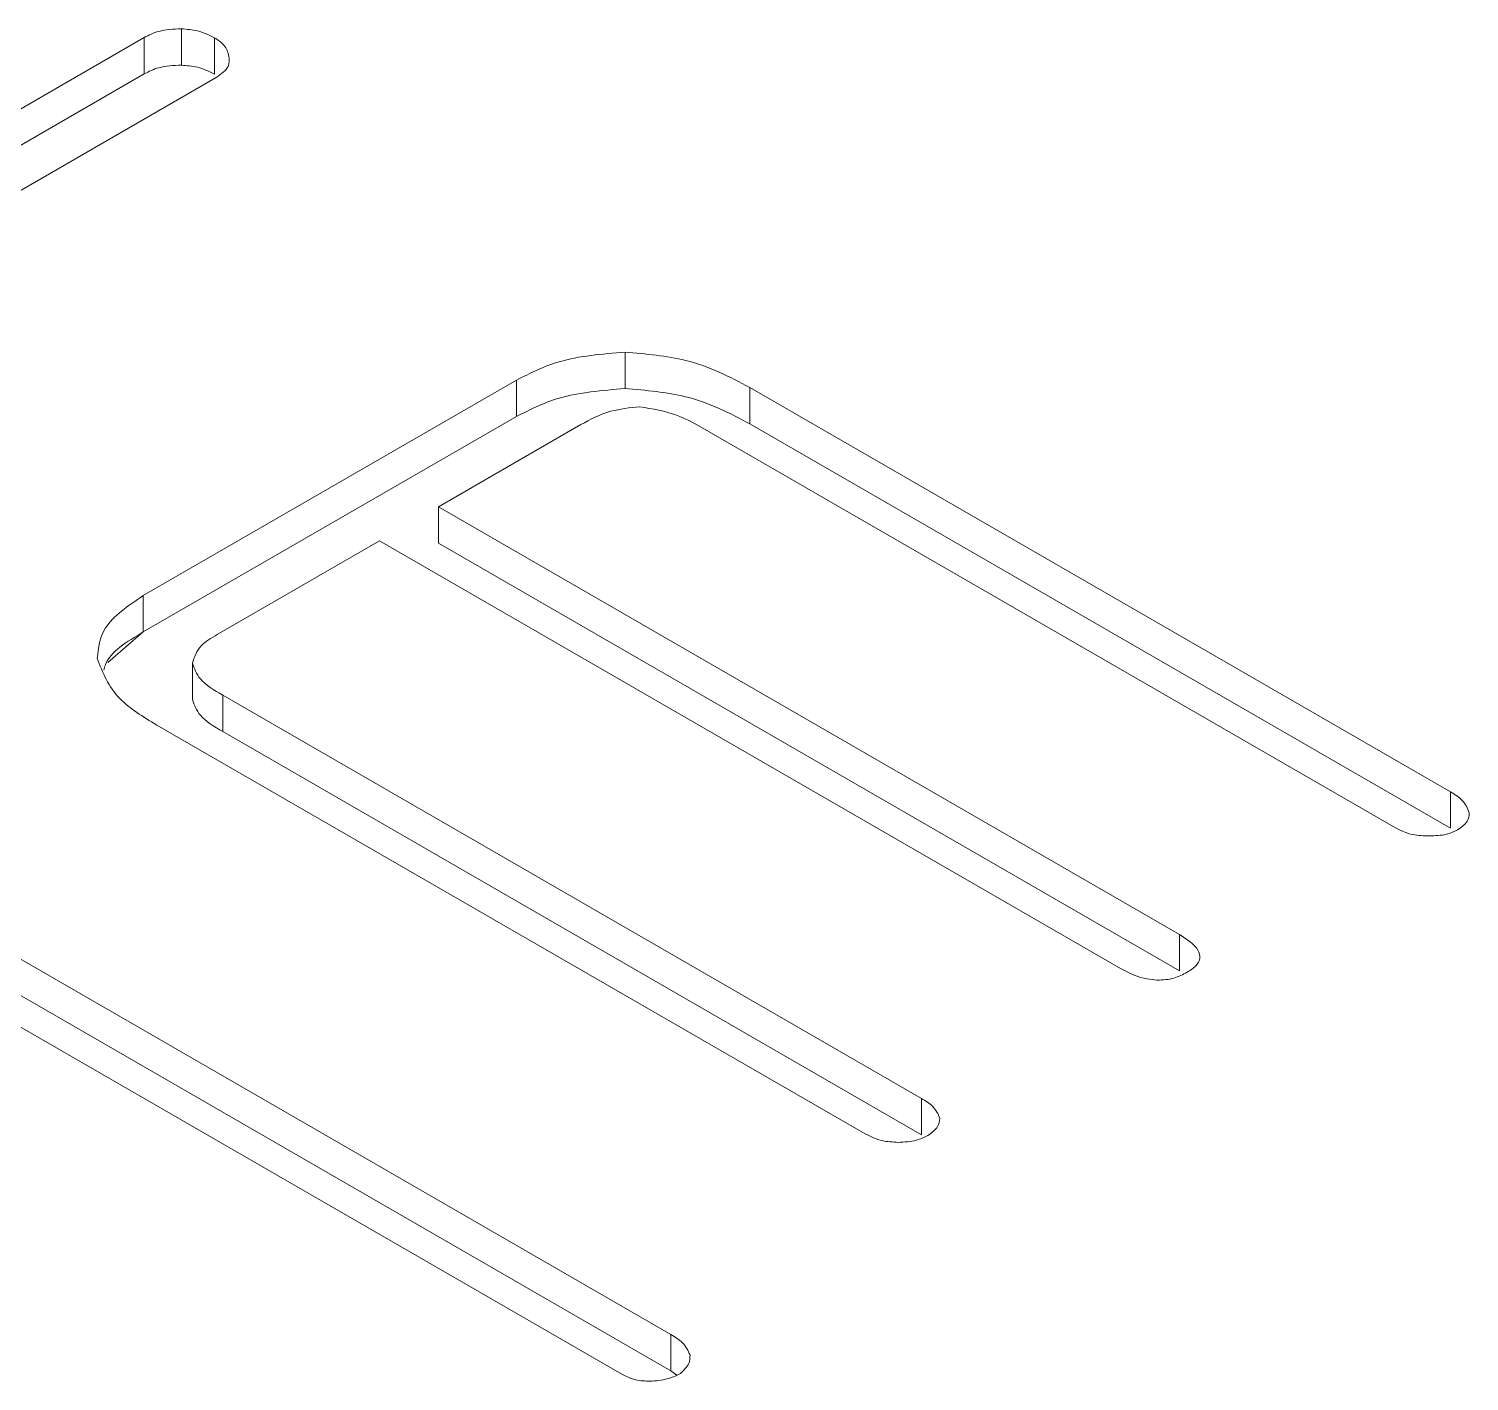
# Model space of a CAD drawing. Header units: millimetres. Extents: x 169 to 14583, y -399 to 10804.
# Drawn here: x 11646.11 to 11655.8, y 7131.92 to 7141.03 of the extents above; entities that cross this region are included whole.
import ezdxf

# ---------------------------------------------------------------- set-up
doc = ezdxf.new("R2010")
doc.units = ezdxf.units.MM
doc.header["$LTSCALE"] = 35

msp = doc.modelspace()

# ---------------------------------------------------------------- linework, layer by layer
at = {"color": 7, "linetype": 'Continuous', "lineweight": 18}
for p, q in [((11646.8842, 7140.9679), (11643.0266, 7138.741)), ((11646.8842, 7140.7229), (11646.8842, 7140.9679)), ((11647.1345, 7140.7816), (11647.1345, 7141.0266)), ((11647.3575, 7140.7215), (11647.3575, 7140.9665)), ((11646.8842, 7140.7229), (11643.0266, 7138.496)), ((11643.5025, 7138.4663), (11647.3687, 7140.6982)), ((11650.1209, 7138.6041), (11650.1209, 7138.849)), ((11649.3898, 7138.6602), (11646.878, 7137.2101)), ((11649.3898, 7138.4152), (11649.3898, 7138.6602)), ((11655.6773, 7135.8889), (11650.9598, 7138.6122)), ((11650.9598, 7138.3673), (11650.9598, 7138.6122)), ((11649.3898, 7138.4152), (11646.878, 7136.9652)), ((11648.8644, 7137.8075), (11649.8235, 7138.3611)), ((11650.6277, 7138.3461), (11655.3056, 7135.6456)), ((11655.6773, 7135.6439), (11650.9598, 7138.3673)), ((11653.852, 7134.9281), (11648.8644, 7137.8075)), ((11648.8644, 7137.5625), (11648.8644, 7137.8075)), ((11647.3761, 7136.9483), (11648.4678, 7137.5785)), ((11648.4678, 7137.5785), (11653.4555, 7134.6992)), ((11653.852, 7134.6832), (11648.8644, 7137.5625)), ((11646.878, 7136.9652), (11646.878, 7137.2101)), ((11646.878, 7136.9652), (11646.6394, 7136.76)), ((11647.2088, 7136.5095), (11647.2088, 7136.7545)), ((11652.1159, 7133.8243), (11647.4133, 7136.5391)), ((11647.4133, 7136.2942), (11647.4133, 7136.5391)), ((11646.9684, 7136.3381), (11651.738, 7133.5847)), ((11652.1159, 7133.5794), (11647.4133, 7136.2942)), ((11650.4294, 7132.2341), (11643.9597, 7135.969)), ((11655.6773, 7135.6439), (11655.6773, 7135.8889)), ((11643.4963, 7135.7787), (11650.0998, 7131.9666)), ((11650.4294, 7131.9891), (11643.9597, 7135.724)), ((11653.852, 7134.6832), (11653.852, 7134.9281)), ((11652.1159, 7133.5794), (11652.1159, 7133.8243)), ((11650.4294, 7131.9891), (11650.4294, 7132.2341)), ((11650.4687, 7131.9615), (11650.4294, 7131.9891)), ((11650.4687, 7131.9615), (11650.4294, 7131.9891))]:
    msp.add_line(p, q, dxfattribs=at)
for points, knots in [([(11647.1345, 7141.0266), (11647.0814, 7141.0242), (11646.9865, 7141.0199), (11646.9155, 7140.9838), (11646.8842, 7140.9679)], [0, 0, 0, 0, 0.558522, 1, 1, 1, 1]), ([(11647.1345, 7141.0266), (11647.0814, 7141.0242), (11646.9865, 7141.0199), (11646.9155, 7140.9838), (11646.8842, 7140.9679)], [0, 0, 0, 0, 0.558522, 1, 1, 1, 1]), ([(11647.3575, 7140.9665), (11647.321, 7140.9843), (11647.2557, 7141.0161), (11647.1716, 7141.0234), (11647.1345, 7141.0266)], [0, 0, 0, 0, 0.558321, 1, 1, 1, 1]), ([(11647.3575, 7140.9665), (11647.321, 7140.9843), (11647.2557, 7141.0161), (11647.1716, 7141.0234), (11647.1345, 7141.0266)], [0, 0, 0, 0, 0.558321, 1, 1, 1, 1]), ([(11647.4542, 7140.842), (11647.4472, 7140.8682), (11647.4346, 7140.915), (11647.3811, 7140.9507), (11647.3575, 7140.9665)], [0, 0, 0, 0, 0.55781, 1, 1, 1, 1]), ([(11647.4542, 7140.842), (11647.4472, 7140.8682), (11647.4346, 7140.915), (11647.3811, 7140.9507), (11647.3575, 7140.9665)], [0, 0, 0, 0, 0.55781, 1, 1, 1, 1]), ([(11647.1345, 7140.7816), (11647.0814, 7140.7792), (11646.9865, 7140.7749), (11646.9155, 7140.7389), (11646.8842, 7140.7229)], [0, 0, 0, 0, 0.558522, 1, 1, 1, 1]), ([(11647.1345, 7140.7816), (11647.0814, 7140.7792), (11646.9865, 7140.7749), (11646.9155, 7140.7389), (11646.8842, 7140.7229)], [0, 0, 0, 0, 0.558522, 1, 1, 1, 1]), ([(11647.3575, 7140.7215), (11647.321, 7140.7393), (11647.2557, 7140.7711), (11647.1716, 7140.7784), (11647.1345, 7140.7816)], [0, 0, 0, 0, 0.558321, 1, 1, 1, 1]), ([(11647.3575, 7140.7215), (11647.321, 7140.7393), (11647.2557, 7140.7711), (11647.1716, 7140.7784), (11647.1345, 7140.7816)], [0, 0, 0, 0, 0.558321, 1, 1, 1, 1]), ([(11647.3687, 7140.6982), (11647.4026, 7140.7218), (11647.4632, 7140.764), (11647.4569, 7140.8182), (11647.4542, 7140.842)], [0, 0, 0, 0, 0.559331, 1, 1, 1, 1]), ([(11647.3687, 7140.6982), (11647.4026, 7140.7218), (11647.4632, 7140.764), (11647.4569, 7140.8182), (11647.4542, 7140.842)], [0, 0, 0, 0, 0.559331, 1, 1, 1, 1]), ([(11650.1209, 7138.849), (11649.9661, 7138.8364), (11649.6891, 7138.8137), (11649.4814, 7138.7072), (11649.3898, 7138.6602)], [0, 0, 0, 0, 0.5589517, 1, 1, 1, 1]), ([(11650.1209, 7138.849), (11649.9661, 7138.8364), (11649.6891, 7138.8137), (11649.4814, 7138.7072), (11649.3898, 7138.6602)], [0, 0, 0, 0, 0.558952, 1, 1, 1, 1]), ([(11650.9598, 7138.6122), (11650.8242, 7138.6831), (11650.5824, 7138.8097), (11650.2618, 7138.837), (11650.1209, 7138.849)], [0, 0, 0, 0, 0.560552, 1, 1, 1, 1]), ([(11650.9598, 7138.6122), (11650.8242, 7138.6831), (11650.5824, 7138.8097), (11650.2618, 7138.837), (11650.1209, 7138.849)], [0, 0, 0, 0, 0.560552, 1, 1, 1, 1]), ([(11650.1209, 7138.6041), (11649.9661, 7138.5914), (11649.6891, 7138.5687), (11649.4814, 7138.4622), (11649.3898, 7138.4152)], [0, 0, 0, 0, 0.5589517, 1, 1, 1, 1]), ([(11650.1209, 7138.6041), (11649.9661, 7138.5914), (11649.6891, 7138.5687), (11649.4814, 7138.4622), (11649.3898, 7138.4152)], [0, 0, 0, 0, 0.558952, 1, 1, 1, 1]), ([(11650.9598, 7138.3673), (11650.8242, 7138.4382), (11650.5824, 7138.5647), (11650.2618, 7138.592), (11650.1209, 7138.6041)], [0, 0, 0, 0, 0.560552, 1, 1, 1, 1]), ([(11650.9598, 7138.3673), (11650.8242, 7138.4382), (11650.5824, 7138.5647), (11650.2618, 7138.592), (11650.1209, 7138.6041)], [0, 0, 0, 0, 0.560552, 1, 1, 1, 1]), ([(11649.8235, 7138.3611), (11649.887, 7138.3959), (11650.0001, 7138.4577), (11650.1521, 7138.4746), (11650.2188, 7138.482)], [0, 0, 0, 0, 0.561279, 1, 1, 1, 1]), ([(11649.8235, 7138.3611), (11649.887, 7138.3959), (11650.0001, 7138.4577), (11650.1521, 7138.4746), (11650.2188, 7138.482)], [0, 0, 0, 0, 0.561279, 1, 1, 1, 1]), ([(11650.2188, 7138.482), (11650.3057, 7138.4672), (11650.4616, 7138.4406), (11650.5768, 7138.3751), (11650.6277, 7138.3461)], [0, 0, 0, 0, 0.557937, 1, 1, 1, 1]), ([(11650.2188, 7138.482), (11650.3057, 7138.4672), (11650.4616, 7138.4406), (11650.5768, 7138.3751), (11650.6277, 7138.3461)], [0, 0, 0, 0, 0.557937, 1, 1, 1, 1]), ([(11646.878, 7137.2101), (11646.7764, 7137.1413), (11646.595, 7137.0183), (11646.5764, 7136.8584), (11646.5682, 7136.7881)], [0, 0, 0, 0, 0.559959, 1, 1, 1, 1]), ([(11646.878, 7137.2101), (11646.7764, 7137.1413), (11646.595, 7137.0183), (11646.5764, 7136.8584), (11646.5682, 7136.7881)], [0, 0, 0, 0, 0.559959, 1, 1, 1, 1]), ([(11646.878, 7136.9652), (11646.767, 7136.8984), (11646.6393, 7136.8216), (11646.6165, 7136.721), (11646.6135, 7136.7078)], [0, 0, 0, 0, 0.86871, 1, 1, 1, 1]), ([(11647.2088, 7136.7545), (11647.2218, 7136.796), (11647.2452, 7136.8705), (11647.3359, 7136.9244), (11647.3761, 7136.9483)], [0, 0, 0, 0, 0.5573399, 1, 1, 1, 1]), ([(11647.2088, 7136.7545), (11647.2218, 7136.796), (11647.2452, 7136.8705), (11647.3359, 7136.9244), (11647.3761, 7136.9483)], [0, 0, 0, 0, 0.55734, 1, 1, 1, 1]), ([(11646.5682, 7136.7881), (11646.6049, 7136.6926), (11646.6707, 7136.5215), (11646.8772, 7136.3943), (11646.9684, 7136.3381)], [0, 0, 0, 0, 0.5582774, 1, 1, 1, 1]), ([(11646.5682, 7136.7881), (11646.6049, 7136.6926), (11646.6707, 7136.5215), (11646.8772, 7136.3943), (11646.9684, 7136.3381)], [0, 0, 0, 0, 0.5582774, 1, 1, 1, 1]), ([(11647.4133, 7136.5391), (11647.3555, 7136.5736), (11647.2527, 7136.635), (11647.2222, 7136.718), (11647.2088, 7136.7545)], [0, 0, 0, 0, 0.5615724, 1, 1, 1, 1]), ([(11647.4133, 7136.5391), (11647.3555, 7136.5736), (11647.2527, 7136.635), (11647.2222, 7136.718), (11647.2088, 7136.7545)], [0, 0, 0, 0, 0.561572, 1, 1, 1, 1]), ([(11647.4133, 7136.2942), (11647.3555, 7136.3287), (11647.2527, 7136.3901), (11647.2222, 7136.4731), (11647.2088, 7136.5095)], [0, 0, 0, 0, 0.5615724, 1, 1, 1, 1]), ([(11647.4133, 7136.2942), (11647.3555, 7136.3287), (11647.2527, 7136.3901), (11647.2222, 7136.4731), (11647.2088, 7136.5095)], [0, 0, 0, 0, 0.561572, 1, 1, 1, 1]), ([(11655.8025, 7135.7465), (11655.7908, 7135.7765), (11655.7697, 7135.8303), (11655.7057, 7135.8709), (11655.6773, 7135.8889)], [0, 0, 0, 0, 0.557701, 1, 1, 1, 1]), ([(11655.8025, 7135.7465), (11655.7908, 7135.7765), (11655.7697, 7135.8303), (11655.7057, 7135.8709), (11655.6773, 7135.8889)], [0, 0, 0, 0, 0.557701, 1, 1, 1, 1]), ([(11655.7244, 7135.6328), (11655.7509, 7135.6514), (11655.7983, 7135.6848), (11655.8012, 7135.7276), (11655.8025, 7135.7465)], [0, 0, 0, 0, 0.557625, 1, 1, 1, 1]), ([(11655.7244, 7135.6328), (11655.7509, 7135.6514), (11655.7983, 7135.6848), (11655.8012, 7135.7276), (11655.8025, 7135.7465)], [0, 0, 0, 0, 0.557625, 1, 1, 1, 1]), ([(11655.3056, 7135.6456), (11655.343, 7135.6275), (11655.41, 7135.595), (11655.4967, 7135.5929), (11655.5348, 7135.592)], [0, 0, 0, 0, 0.559564, 1, 1, 1, 1]), ([(11655.3056, 7135.6456), (11655.343, 7135.6275), (11655.41, 7135.595), (11655.4967, 7135.5929), (11655.5348, 7135.592)], [0, 0, 0, 0, 0.559564, 1, 1, 1, 1]), ([(11655.5348, 7135.592), (11655.5745, 7135.5932), (11655.6457, 7135.5953), (11655.7003, 7135.6213), (11655.7244, 7135.6328)], [0, 0, 0, 0, 0.5576, 1, 1, 1, 1]), ([(11655.5348, 7135.592), (11655.5745, 7135.5932), (11655.6457, 7135.5953), (11655.7003, 7135.6213), (11655.7244, 7135.6328)], [0, 0, 0, 0, 0.5576, 1, 1, 1, 1]), ([(11653.9041, 7134.6735), (11653.9254, 7134.6871), (11653.9681, 7134.7142), (11653.9967, 7134.7684), (11653.975, 7134.8489), (11653.9027, 7134.8955), (11653.852, 7134.9281)], [0, 0, 0, 0, 0.187486, 0.374159, 0.561051, 1, 1, 1, 1]), ([(11653.9041, 7134.6735), (11653.9254, 7134.6871), (11653.9681, 7134.7142), (11653.9967, 7134.7684), (11653.975, 7134.8489), (11653.9027, 7134.8955), (11653.852, 7134.9281)], [0, 0, 0, 0, 0.187486, 0.374159, 0.561051, 1, 1, 1, 1]), ([(11653.4555, 7134.6992), (11653.4908, 7134.6803), (11653.5613, 7134.6426), (11653.6921, 7134.6148), (11653.8189, 7134.6294), (11653.8756, 7134.6588), (11653.9041, 7134.6735)], [0, 0, 0, 0, 0.281118, 0.560109, 0.779488, 1, 1, 1, 1]), ([(11653.4555, 7134.6992), (11653.4908, 7134.6803), (11653.5613, 7134.6426), (11653.6921, 7134.6148), (11653.8189, 7134.6294), (11653.8756, 7134.6588), (11653.9041, 7134.6735)], [0, 0, 0, 0, 0.281118, 0.560109, 0.779488, 1, 1, 1, 1]), ([(11652.2399, 7133.6899), (11652.2275, 7133.7183), (11652.2053, 7133.7693), (11652.1434, 7133.8074), (11652.1159, 7133.8243)], [0, 0, 0, 0, 0.557275, 1, 1, 1, 1]), ([(11652.2399, 7133.6899), (11652.2275, 7133.7183), (11652.2053, 7133.7693), (11652.1434, 7133.8074), (11652.1159, 7133.8243)], [0, 0, 0, 0, 0.557275, 1, 1, 1, 1]), ([(11652.1593, 7133.5747), (11652.1851, 7133.5937), (11652.2313, 7133.6279), (11652.2372, 7133.6708), (11652.2399, 7133.6899)], [0, 0, 0, 0, 0.557272, 1, 1, 1, 1]), ([(11652.1593, 7133.5747), (11652.1851, 7133.5937), (11652.2313, 7133.6279), (11652.2372, 7133.6708), (11652.2399, 7133.6899)], [0, 0, 0, 0, 0.557272, 1, 1, 1, 1]), ([(11651.738, 7133.5847), (11651.7742, 7133.5669), (11651.8389, 7133.5351), (11651.9229, 7133.5303), (11651.9598, 7133.5282)], [0, 0, 0, 0, 0.560132, 1, 1, 1, 1]), ([(11651.738, 7133.5847), (11651.7742, 7133.5669), (11651.8389, 7133.5351), (11651.9229, 7133.5303), (11651.9598, 7133.5282)], [0, 0, 0, 0, 0.560132, 1, 1, 1, 1]), ([(11651.9598, 7133.5282), (11652.0015, 7133.5307), (11652.0763, 7133.5351), (11652.1339, 7133.5626), (11652.1593, 7133.5747)], [0, 0, 0, 0, 0.558138, 1, 1, 1, 1]), ([(11651.9598, 7133.5282), (11652.0015, 7133.5307), (11652.0763, 7133.5351), (11652.1339, 7133.5626), (11652.1593, 7133.5747)], [0, 0, 0, 0, 0.5581375, 1, 1, 1, 1]), ([(11650.5583, 7132.0968), (11650.5452, 7132.1258), (11650.5216, 7132.1779), (11650.4577, 7132.2169), (11650.4294, 7132.2341)], [0, 0, 0, 0, 0.5571421, 1, 1, 1, 1]), ([(11650.5583, 7132.0968), (11650.5452, 7132.1258), (11650.5216, 7132.1779), (11650.4577, 7132.2169), (11650.4294, 7132.2341)], [0, 0, 0, 0, 0.557142, 1, 1, 1, 1]), ([(11650.4939, 7131.9723), (11650.5164, 7131.9937), (11650.5568, 7132.0322), (11650.5579, 7132.0769), (11650.5583, 7132.0968)], [0, 0, 0, 0, 0.557536, 1, 1, 1, 1]), ([(11650.4939, 7131.9723), (11650.5164, 7131.9937), (11650.5568, 7132.0322), (11650.5579, 7132.0769), (11650.5583, 7132.0968)], [0, 0, 0, 0, 0.557536, 1, 1, 1, 1]), ([(11650.0998, 7131.9666), (11650.1333, 7131.9505), (11650.1932, 7131.9217), (11650.2703, 7131.9206), (11650.3043, 7131.9201)], [0, 0, 0, 0, 0.559739, 1, 1, 1, 1]), ([(11650.0998, 7131.9666), (11650.1333, 7131.9505), (11650.1932, 7131.9217), (11650.2703, 7131.9206), (11650.3043, 7131.9201)], [0, 0, 0, 0, 0.559739, 1, 1, 1, 1]), ([(11650.3043, 7131.9201), (11650.344, 7131.9247), (11650.4152, 7131.9329), (11650.4697, 7131.9602), (11650.4939, 7131.9723)], [0, 0, 0, 0, 0.558239, 1, 1, 1, 1]), ([(11650.3043, 7131.9201), (11650.344, 7131.9247), (11650.4152, 7131.9329), (11650.4697, 7131.9602), (11650.4939, 7131.9723)], [0, 0, 0, 0, 0.558239, 1, 1, 1, 1])]:
    msp.add_open_spline(points, degree=3, knots=knots, dxfattribs=at)

doc.saveas('drawing.dxf')
